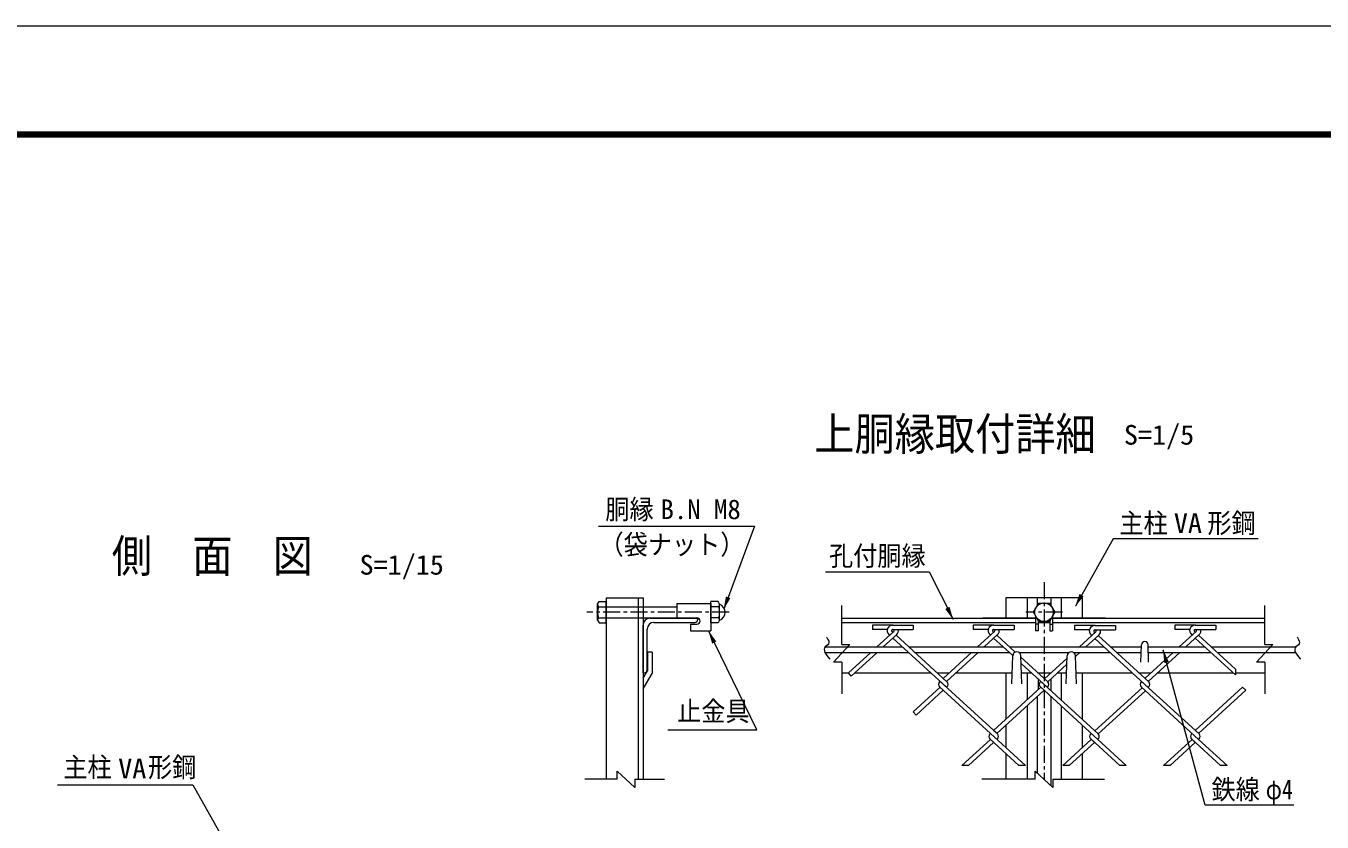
# Model space of a CAD drawing. Units: millimetres, scale not verified, with parts at other scales. Extents: x -4455 to 4455, y -3150 to 3150.
# Drawn here: x -240 to 2614, y 1397 to 3150 of the extents above; entities that cross this region are included whole.
import ezdxf
from ezdxf.enums import TextEntityAlignment as Align

# ---------------------------------------------------------------- set-up
doc = ezdxf.new("R2010")
doc.units = ezdxf.units.MM
doc.header["$LTSCALE"] = 30
doc.linetypes.add('DASHED', pattern=[7.5, 6, -1.5])
doc.linetypes.add('USER1', pattern=[2, 1.25, -0.25, 0.25, -0.25])
for name, color, linetype, lineweight in [('0-0_7詳細', 7, 'Continuous', 18), ('0-3_6文字', 3, 'Continuous', 9), ('0-7_1部材', 7, 'Continuous', 9), ('0-E_D-TTL', 7, 'Continuous', 9)]:
    doc.layers.add(name, color=color, linetype=linetype, lineweight=lineweight)
doc.styles.add('ＭＳ ゴシック', font='')
doc.styles.get('ＭＳ ゴシック').set_extended_font_data('MS Gothic')

msp = doc.modelspace()

# ---------------------------------------------------------------- linework, layer by layer
at = {"layer": '0-0_7詳細', "color": 1, "linetype": 'USER1'}
for p, q in [((2001.93, 1925.41), (2001.93, 1491.47)), ((1308.51, 1859.26), (995.23, 1859.26)), ((2042.22, 1859.26), (1961.58, 1859.26))]:
    msp.add_line(p, q, dxfattribs=at)
at = {"layer": '0-0_7詳細', "lineweight": 9}
for p, q in [((1037.83, 1890.9), (1037.83, 1491.47)), ((1037.83, 1890.9), (1118.83, 1890.9)), ((1108.33, 1890.9), (1108.33, 1491.47)), ((1118.83, 1890.9), (1118.83, 1491.47)), ((2085.93, 1890.9), (1917.93, 1890.9)), ((1917.93, 1890.9), (1917.93, 1845.9)), ((1964.43, 1890.9), (1964.43, 1845.9)), ((1986.93, 1890.9), (1986.93, 1874.01)), ((2016.93, 1890.9), (2016.93, 1874.01)), ((2039.43, 1890.9), (2039.43, 1845.9)), ((2085.93, 1890.9), (2085.93, 1845.9)), ((1018.63, 1877.02), (1021.96, 1882.78)), ((1018.63, 1841.5), (1018.63, 1877.02)), ((1020.69, 1871.26), (1037.83, 1871.26)), ((1021.96, 1882.78), (1037.83, 1882.78)), ((1037.83, 1835.74), (1037.83, 1882.78)), ((1118.83, 1871.26), (1193.26, 1871.26)), ((1193.26, 1878.22), (1268.26, 1878.22)), ((1193.26, 1878.22), (1193.26, 1846.72)), ((1268.26, 1835.74), (1268.26, 1882.78)), ((1268.26, 1878.22), (1268.26, 1818.22)), ((1285.4, 1871.26), (1268.26, 1871.26)), ((1287.46, 1841.5), (1287.46, 1877.02)), ((1018.63, 1841.5), (1021.96, 1835.74)), ((1020.69, 1847.26), (1037.83, 1847.26)), ((1021.96, 1835.74), (1037.83, 1835.74)), ((1118.83, 1847.26), (1193.26, 1847.26)), ((1118.83, 1725.9), (1118.83, 1830.9)), ((1133.83, 1845.9), (1238.83, 1845.9)), ((1142.83, 1836.9), (1232.83, 1836.9)), ((1193.26, 1846.72), (1237.51, 1846.72)), ((1223.26, 1833.22), (1237.51, 1833.22)), ((1223.26, 1833.22), (1223.26, 1818.22)), ((1238.83, 1845.9), (1238.83, 1842.9)), ((1285.4, 1847.26), (1268.26, 1847.26)), ((1284.13, 1835.74), (1268.26, 1835.74)), ((1287.46, 1841.5), (1284.13, 1835.74)), ((1556.21, 1845.9), (1983.18, 1845.9)), ((1556.21, 1836.9), (1983.18, 1836.9)), ((1983.18, 1845.9), (1866.93, 1845.9)), ((1983.18, 1845.9), (1892.43, 1845.9)), ((1983.18, 1850.99), (1983.18, 1818.22)), ((1985.65, 1846.72), (1983.18, 1846.72)), ((1989.18, 1833.22), (1983.18, 1833.22)), ((1989.18, 1836.9), (2014.68, 1836.9)), ((2014.68, 1840.6), (2014.68, 1818.22)), ((2014.68, 1833.22), (2020.68, 1833.22)), ((2018.21, 1846.72), (2020.68, 1846.72)), ((2020.68, 1850.99), (2020.68, 1818.22)), ((2020.68, 1845.9), (2488.01, 1845.9)), ((2111.43, 1845.9), (2020.68, 1845.9)), ((2136.93, 1845.9), (2020.68, 1845.9)), ((2020.68, 1836.9), (2488.01, 1836.9)), ((1127.83, 1731.9), (1127.83, 1821.9)), ((1223.26, 1818.22), (1268.26, 1818.22)), ((2014.68, 1818.22), (2020.68, 1818.22)), ((1138.91, 1771.56), (1138.91, 1724.74)), ((1519.33, 1770.9), (1703.12, 1770.9)), ((1519.86, 1782.9), (1690.03, 1782.9)), ((1704.24, 1782.9), (1912.05, 1782.9)), ((1717.33, 1770.9), (1925.15, 1770.9)), ((1926.26, 1782.9), (2134.08, 1782.9)), ((1946.67, 1770.9), (2057.18, 1770.9)), ((2066.67, 1770.9), (2147.18, 1770.9)), ((2148.29, 1782.9), (2216.28, 1782.9)), ((2161.39, 1770.9), (2215.84, 1770.9)), ((2215.06, 1749.61), (2216.45, 1787.79)), ((2232.25, 1749.61), (2230.85, 1787.79)), ((2231.03, 1782.9), (2356.11, 1782.9)), ((2231.47, 1770.9), (2369.21, 1770.9)), ((2370.32, 1782.9), (2556.21, 1782.9)), ((2383.42, 1770.9), (2555.68, 1770.9)), ((1930.68, 1701.76), (1932.93, 1763.26)), ((1953.18, 1701.76), (1950.93, 1763.26)), ((2050.68, 1701.76), (2052.93, 1763.26)), ((2073.18, 1701.76), (2070.93, 1763.26)), ((1118.83, 1714.33), (1128.41, 1730.56)), ((1118.83, 1725.9), (1121.83, 1725.9)), ((1118.83, 1690.72), (1138.91, 1724.74)), ((1556.21, 1725.9), (1571.33, 1725.9)), ((1585.54, 1725.9), (1752.23, 1725.9)), ((1766.44, 1725.9), (1793.36, 1725.9)), ((1807.57, 1725.9), (1931.56, 1725.9)), ((1917.93, 1725.9), (1917.93, 1623.58)), ((1952.29, 1725.9), (1974.26, 1725.9)), ((1964.43, 1725.9), (1964.43, 1666.19)), ((1988.47, 1725.9), (2017.53, 1725.9)), ((2031.74, 1725.9), (2051.56, 1725.9)), ((2039.43, 1725.9), (2039.43, 1666.19)), ((2072.29, 1725.9), (2196.29, 1725.9)), ((2085.93, 1725.9), (2085.93, 1623.58)), ((2210.5, 1725.9), (2237.41, 1725.9)), ((2251.62, 1725.9), (2418.31, 1725.9)), ((2423.42, 1725.9), (2488.01, 1725.9)), ((1989.07, 1712.33), (1989.07, 1688.77)), ((2016.93, 1712.33), (2016.93, 1686.81)), ((1986.93, 1673.78), (1986.93, 1505.4)), ((2016.93, 1673.78), (2016.93, 1477.54)), ((1964.43, 1653.17), (1964.43, 1491.47)), ((2039.43, 1653.17), (2039.43, 1491.47)), ((1917.93, 1610.56), (1917.93, 1561.05)), ((2085.93, 1610.56), (2085.93, 1561.05)), ((1917.93, 1548.03), (1917.93, 1491.47)), ((2085.93, 1548.03), (2085.93, 1491.47))]:
    msp.add_line(p, q, dxfattribs=at)
at = {"layer": '0-0_7詳細', "color": 3, "linetype": 'DASHED'}
for p, q in [((1037.83, 1871.26), (1118.83, 1871.26)), ((1037.83, 1847.26), (1118.83, 1847.26))]:
    msp.add_line(p, q, dxfattribs=at)
at = {"layer": '0-0_7詳細', "color": 4}
for p, q in [((1556.21, 1788.34), (1556.21, 1873.92)), ((2488.01, 1788.34), (2488.01, 1873.92)), ((1574.21, 1788.34), (1538.21, 1749.57)), ((1556.21, 1788.34), (1574.21, 1788.34)), ((2506.01, 1788.34), (2470.01, 1749.57)), ((2488.01, 1788.34), (2506.01, 1788.34)), ((1556.21, 1749.57), (1538.21, 1749.57)), ((1556.21, 1749.57), (1556.21, 1679.38)), ((2488.01, 1749.57), (2470.01, 1749.57)), ((2488.01, 1749.57), (2488.01, 1679.38)), ((1061.82, 1491.47), (990.26, 1491.47)), ((1100.59, 1473.47), (1061.82, 1509.47)), ((1061.82, 1491.47), (1061.82, 1509.47)), ((1100.59, 1491.47), (1165.86, 1491.47)), ((1100.59, 1491.47), (1100.59, 1473.47)), ((1982.54, 1491.47), (1864.74, 1491.47)), ((2021.31, 1473.47), (1982.54, 1509.47)), ((1982.54, 1491.47), (1982.54, 1509.47)), ((2021.31, 1491.47), (2135.25, 1491.47)), ((2021.31, 1491.47), (2021.31, 1473.47))]:
    msp.add_line(p, q, dxfattribs=at)
at = {"layer": '0-0_7詳細', "color": 3}
for p, q in [((1669.32, 1830.95), (1623.88, 1830.95)), ((1623.88, 1830.95), (1623.88, 1821.35)), ((1668.45, 1830.95), (1713.88, 1830.95)), ((1713.88, 1830.95), (1713.88, 1821.35)), ((1891.35, 1830.95), (1845.91, 1830.95)), ((1845.91, 1830.95), (1845.91, 1821.35)), ((1890.48, 1830.95), (1935.91, 1830.95)), ((1935.91, 1830.95), (1935.91, 1821.35)), ((2114.45, 1829.97), (2069.01, 1829.97)), ((2069.01, 1829.97), (2069.01, 1820.37)), ((2113.58, 1829.97), (2159.01, 1829.97)), ((2159.01, 1829.97), (2159.01, 1820.37)), ((2289.97, 1830.95), (2289.97, 1821.35)), ((2335.4, 1830.95), (2289.97, 1830.95)), ((2334.53, 1830.95), (2379.97, 1830.95)), ((2379.97, 1830.95), (2379.97, 1821.35)), ((1656.69, 1821.35), (1623.88, 1821.35)), ((1670.94, 1817.18), (1633.53, 1782.9)), ((1677.43, 1810.1), (1647.74, 1782.9)), ((1661.78, 1808.79), (1660.34, 1810.1)), ((1668.88, 1815.3), (1666.83, 1817.18)), ((1668.45, 1821.35), (1713.88, 1821.35)), ((1669.32, 1821.35), (1668.45, 1821.35)), ((1668.88, 1815.3), (1670.94, 1817.18)), ((1878.72, 1821.35), (1845.91, 1821.35)), ((1892.97, 1817.18), (1855.56, 1782.9)), ((1899.46, 1810.1), (1869.77, 1782.9)), ((1883.81, 1808.79), (1882.37, 1810.1)), ((1890.91, 1815.3), (1888.86, 1817.18)), ((1891.35, 1821.35), (1890.48, 1821.35)), ((1890.48, 1821.35), (1935.91, 1821.35)), ((1932.94, 1763.76), (1890.91, 1802.28)), ((1938.59, 1771.61), (1898.02, 1808.79)), ((2101.82, 1820.37), (2069.01, 1820.37)), ((2116.07, 1816.2), (2079.73, 1782.9)), ((2122.55, 1809.12), (2093.94, 1782.9)), ((2106.91, 1807.81), (2105.47, 1809.12)), ((2114.01, 1814.32), (2111.95, 1816.2)), ((2113.58, 1820.37), (2159.01, 1820.37)), ((2114.45, 1820.37), (2113.58, 1820.37)), ((2232.13, 1693.06), (2114.01, 1801.29)), ((2233.2, 1705.1), (2121.12, 1807.81)), ((2322.78, 1821.35), (2289.97, 1821.35)), ((2337.03, 1817.18), (2299.62, 1782.9)), ((2343.51, 1810.1), (2313.83, 1782.9)), ((2327.86, 1808.79), (2326.43, 1810.1)), ((2334.97, 1815.3), (2332.91, 1817.18)), ((2334.53, 1821.35), (2379.97, 1821.35)), ((2335.4, 1821.35), (2334.53, 1821.35)), ((2423.42, 1721.23), (2334.97, 1802.28)), ((2423.42, 1734.25), (2342.07, 1808.79)), ((1620.44, 1770.9), (1571.33, 1725.9)), ((1634.65, 1770.9), (1577.43, 1718.48)), ((1842.47, 1770.9), (1779.9, 1713.57)), ((1856.68, 1770.9), (1787, 1707.06)), ((2080.85, 1770.9), (2070.98, 1761.86)), ((2286.52, 1770.9), (2223.95, 1713.57)), ((2300.73, 1770.9), (2231.06, 1707.06)), ((2010.1, 1706.08), (1951.04, 1760.2)), ((2052.74, 1758.17), (2003, 1712.59)), ((2052.25, 1744.7), (2010.1, 1706.08)), ((1577.43, 1718.48), (1571.33, 1725.9)), ((1788.07, 1706.08), (1779.9, 1713.57)), ((2423.42, 1734.25), (2423.42, 1721.23)), ((1772.79, 1694.04), (1713.85, 1640.03)), ((1779.9, 1687.53), (1719.95, 1632.6)), ((1772.79, 1707.06), (1771.72, 1706.08)), ((1772.79, 1707.06), (1771.72, 1706.08)), ((1883.81, 1592.31), (1771.72, 1695.02)), ((1899.09, 1591.33), (1772.79, 1707.06)), ((1994.82, 1694.04), (1890.91, 1598.82)), ((2001.93, 1687.53), (1898.02, 1592.31)), ((1994.82, 1707.06), (1993.75, 1706.08)), ((1994.82, 1707.06), (1993.75, 1706.08)), ((2120.05, 1579.29), (1993.75, 1695.02)), ((2121.12, 1591.33), (1994.82, 1707.06)), ((2217.92, 1693.06), (2114.01, 1597.84)), ((2225.03, 1686.55), (2121.12, 1591.33)), ((2216.85, 1707.06), (2215.78, 1706.08)), ((2216.85, 1707.06), (2215.78, 1706.08)), ((2342.07, 1579.29), (2215.78, 1695.02)), ((2223.95, 1687.53), (2215.78, 1695.02)), ((2343.14, 1591.33), (2216.85, 1707.06)), ((2232.13, 1695.02), (2231.06, 1694.04)), ((2232.13, 1695.02), (2231.06, 1694.04)), ((2438.88, 1694.04), (2334.97, 1598.82)), ((2445.98, 1687.53), (2342.07, 1592.31)), ((2438.88, 1694.04), (2445.98, 1687.53)), ((1719.95, 1632.6), (1713.85, 1640.03)), ((1899.09, 1591.33), (1890.91, 1598.82)), ((1883.81, 1579.29), (1821.01, 1521.75)), ((1890.91, 1572.78), (1835.22, 1521.75)), ((1883.81, 1592.31), (1882.74, 1591.33)), ((1883.81, 1592.31), (1882.74, 1591.33)), ((1946.61, 1521.75), (1882.74, 1580.27)), ((1960.82, 1521.75), (1883.81, 1592.31)), ((1899.09, 1580.27), (1898.02, 1579.29)), ((2105.84, 1579.29), (2043.04, 1521.75)), ((2112.94, 1572.78), (2057.25, 1521.75)), ((2105.84, 1592.31), (2104.77, 1591.33)), ((2105.84, 1592.31), (2104.77, 1591.33)), ((2168.63, 1521.75), (2104.77, 1580.27)), ((2112.94, 1572.78), (2104.77, 1580.27)), ((2121.12, 1580.27), (2120.05, 1579.29)), ((2121.12, 1580.27), (2120.05, 1579.29)), ((2182.84, 1521.75), (2120.05, 1579.29)), ((2327.86, 1579.29), (2265.07, 1521.75)), ((2334.97, 1572.78), (2279.28, 1521.75)), ((2327.86, 1592.31), (2326.79, 1591.33)), ((2327.86, 1592.31), (2326.79, 1591.33)), ((2390.66, 1521.75), (2326.79, 1580.27)), ((2334.97, 1572.78), (2326.79, 1580.27)), ((2343.14, 1580.27), (2342.07, 1579.29)), ((2343.14, 1580.27), (2342.07, 1579.29)), ((2404.87, 1521.75), (2342.07, 1579.29)), ((1835.22, 1521.75), (1821.01, 1521.75)), ((1960.82, 1521.75), (1946.61, 1521.75)), ((2057.25, 1521.75), (2043.04, 1521.75)), ((2182.84, 1521.75), (2168.63, 1521.75)), ((2279.28, 1521.75), (2265.07, 1521.75)), ((2404.87, 1521.75), (2390.66, 1521.75))]:
    msp.add_line(p, q, dxfattribs=at)
at = {"layer": '0-0_7詳細', "lineweight": 9}
for points in [[(1020.68, 2048.53), (1363.92, 2048.53), (1296.6, 1866.07)], [(2473.23, 2021.17), (2154.09, 2021.17), (2070.97, 1872.8)], [(1287.46, 1877.02), (1284.13, 1882.78), (1268.26, 1882.78)], [(1989.18, 1840.6), (1989.18, 1818.22), (1983.18, 1818.22)], [(1173.62, 1600.76), (1369.18, 1600.76), (1263.32, 1817.69)], [(1138.91, 1771.56), (1128.41, 1771.56), (1128.41, 1730.56)], [(2552.24, 1434.73), (2356.68, 1434.73), (2264.37, 1775.55)]]:
    msp.add_lwpolyline(points, dxfattribs=at)
at = {"layer": '0-0_7詳細', "color": 1}
msp.add_lwpolyline([(1520.28, 1948.27), (1748.86, 1948.27), (1801.55, 1843.87)], dxfattribs=at)
at = {"layer": '0-0_7詳細', "color": 3}
msp.add_lwpolyline([(1978.41, 1859.26), (1990.17, 1879.63), (2013.69, 1879.63), (2025.45, 1859.26), (2013.69, 1838.89), (1990.17, 1838.89)], close=True, dxfattribs=at)
at = {"layer": '0-0_7詳細', "color": 4}
for points in [[(1523.06, 1804.17), (1523.37, 1803.79), (1526.03, 1799.59), (1527.6, 1795.83), (1528.07, 1792.51), (1527.45, 1789.64), (1525.72, 1787.21), (1522.91, 1785.22), (1520.08, 1783.21), (1518.33, 1780.73), (1517.64, 1777.77), (1518.04, 1774.34), (1519.5, 1770.43), (1522.04, 1766.05), (1525.66, 1761.19), (1530.35, 1755.86)], [(2559.41, 1804.17), (2559.72, 1803.79), (2562.38, 1799.59), (2563.95, 1795.83), (2564.42, 1792.51), (2563.8, 1789.64), (2562.07, 1787.21), (2559.26, 1785.22), (2556.43, 1783.21), (2554.68, 1780.73), (2553.99, 1777.77), (2554.39, 1774.34), (2555.85, 1770.43), (2558.39, 1766.05), (2562.01, 1761.19), (2566.7, 1755.86)]]:
    msp.add_lwpolyline(points, dxfattribs=at)
at = {"layer": '0-0_7詳細', "color": 3}
for points in [[(1788.07, 1695.02), (1787, 1694.04), (1668.88, 1802.28)], [(1788.07, 1706.08), (1675.99, 1808.79), (1677.43, 1810.1)], [(2010.1, 1695.02), (2009.03, 1694.04), (1951.53, 1746.73)]]:
    msp.add_lwpolyline(points, dxfattribs=at)
msp.add_circle((2001.93, 1859.26), 20.4, dxfattribs=at)
at = {"layer": '0-0_7詳細', "lineweight": 9}
for centre, radius, start, end in [((1027.72, 1877.02), 9.09, 180, 219.3382), ((1054.63, 1859.26), 36, 160.52878, 199.47122), ((1278.37, 1877.02), 9.09, 320.6618, 0), ((1251.46, 1859.26), 36, 340.52878, 19.47122), ((1280.63, 1859.26), 19.03, 291.02678, 68.97322), ((1027.72, 1841.5), 9.09, 140.6618, 180), ((1133.83, 1830.9), 15, 90, 180), ((1142.83, 1821.9), 15, 90, 180), ((1232.83, 1842.9), 6, 270, 0), ((1237.51, 1839.97), 6.75, 270, 90), ((1278.37, 1841.5), 9.09, 0, 39.3382), ((1941.93, 1763.26), 9, 0, 180), ((2061.93, 1763.26), 9, 0, 180), ((2223.65, 1787.79), 7.2, 0, 180), ((1121.83, 1731.9), 6, 270, 0)]:
    msp.add_arc(centre, radius, start, end, dxfattribs=at)
at = {"layer": '0-0_7詳細', "color": 3}
for centre, radius, start, end in [((1668.45, 1818.95), 12, 90, 227.5), ((1890.48, 1818.95), 12, 90, 227.5), ((2113.58, 1817.97), 12, 90, 227.5), ((2334.53, 1818.95), 12, 90, 227.5), ((1668.45, 1818.95), 2.4, 90, 227.5), ((1669.32, 1818.95), 2.4, 312.5, 90), ((1669.32, 1818.95), 12, 312.5, 11.53696), ((1890.48, 1818.95), 2.4, 90, 227.5), ((1891.35, 1818.95), 2.4, 312.5, 90), ((1891.35, 1818.95), 12, 312.5, 11.53696), ((2113.58, 1817.97), 2.4, 90, 227.5), ((2114.45, 1817.97), 2.4, 312.5, 90), ((2114.45, 1817.97), 12, 312.5, 11.53696), ((2334.53, 1818.95), 2.4, 90, 227.5), ((2335.4, 1818.95), 2.4, 312.5, 90), ((2335.4, 1818.95), 12, 312.5, 11.53696), ((1776.79, 1700.55), 7.5, 132.5, 227.5), ((1783.01, 1700.55), 7.5, 312.5, 47.5), ((1998.82, 1700.55), 7.5, 132.5, 227.5), ((2005.03, 1700.55), 7.5, 312.5, 47.5), ((2220.85, 1700.55), 7.5, 132.5, 227.5), ((2227.06, 1700.55), 7.5, 312.5, 47.5), ((1887.8, 1585.8), 7.5, 132.5, 227.5), ((1894.02, 1585.8), 7.5, 312.5, 47.5), ((2109.83, 1585.8), 7.5, 132.5, 227.5), ((2116.05, 1585.8), 7.5, 312.5, 47.5), ((2331.86, 1585.8), 7.5, 132.5, 227.5), ((2338.08, 1585.8), 7.5, 312.5, 47.5)]:
    msp.add_arc(centre, radius, start, end, dxfattribs=at)
at = {"layer": '0-0_7詳細'}
for points in [[(1295.9, 1864.19), (1301.4, 1894.14), (1311.17, 1890.53)], [(2070, 1871.06), (2080.11, 1899.77), (2089.2, 1894.68)], [(1262.44, 1819.49), (1280.28, 1794.82), (1270.92, 1790.25)], [(2263.85, 1777.48), (2276.72, 1749.88), (2266.66, 1747.16)]]:
    msp.add_solid(points, dxfattribs=at)
at = {"layer": '0-0_7詳細', "color": 1}
msp.add_solid([(1802.45, 1842.08), (1784.28, 1866.52), (1793.59, 1871.21)], dxfattribs=at)
at = {"layer": '0-3_6文字', "color": 7}
msp.add_lwpolyline([(-170.47, 1479.1), (127.21, 1479.1), (240.73, 1278.55)], dxfattribs=at)
at = {"layer": '0-E_D-TTL', "color": 2, "lineweight": 18}
msp.add_lwpolyline([(-4454.63, 3150.21), (4455.07, 3150.21), (4455.07, -3150.21), (-4454.63, -3150.21)], close=True, dxfattribs=at)
at = {"layer": '0-E_D-TTL'}
for points in [[(-4168.25, 2916.87), (4168.68, 2916.87), (4168.68, -2916.87), (-4168.25, -2916.87)], [(-4165.59, 2914.21), (4166.03, 2914.21), (4166.03, -2914.21), (-4165.59, -2914.21)], [(-4162.94, 2911.56), (4163.38, 2911.56), (4163.38, -2911.56), (-4162.94, -2911.56)], [(-4160.29, 2908.91), (4160.73, 2908.91), (4160.73, -2908.91), (-4160.29, -2908.91)], [(-4157.64, 2906.26), (4158.08, 2906.26), (4158.08, -2906.26), (-4157.64, -2906.26)]]:
    msp.add_lwpolyline(points, close=True, dxfattribs=at)

# ---------------------------------------------------------------- texts
at = {"layer": '0-0_7詳細', "style": 'ＭＳ ゴシック', "width": 0.9}
msp.add_text('上胴縁取付詳細', height=72.14, dxfattribs=at).set_placement((1495.87, 2194.3), align=Align.BOTTOM_LEFT)
at = {"layer": '0-0_7詳細', "color": 3, "style": 'ＭＳ ゴシック'}
for s, width, p in [('S=1/5', 1.05, (2177.79, 2215.25)), ('胴縁', 0.9, (1035.71, 2051.33)), ('主柱', 0.9, (2167.88, 2020.9)), ('VA', 1.05, (2287.76, 2020.9)), ('形鋼', 0.9, (2361.59, 2020.9)), ('（袋ナット）', 0.9, (1022.99, 1973.79)), ('孔付胴縁', 0.9, (1528.45, 1948.83)), ('止金具', 0.9, (1193.93, 1606.83)), ('鉄線', 0.9, (2370.65, 1434.53)), ('φ4', 0.8, (2490.03, 1434.53))]:
    msp.add_text(s, height=43.33, dxfattribs=dict(at, width=width)).set_placement(p, align=Align.BOTTOM_LEFT)
msp.add_text('B.N M8', height=43.33, dxfattribs=at).set_placement((1157.21, 2051.33), align=Align.BOTTOM_LEFT)
at = {"layer": '0-3_6文字', "color": 7, "style": 'ＭＳ ゴシック', "width": 0.9}
msp.add_text('側\u3000面\u3000図', height=72.14, dxfattribs=at).set_placement((-51.11, 1925.59), align=Align.BOTTOM_LEFT)
at = {"layer": '0-3_6文字', "style": 'ＭＳ ゴシック', "width": 1.05}
msp.add_text('S=1/15', height=43.33, dxfattribs=at).set_placement((494.48, 1929.05), align=Align.BOTTOM_LEFT)
at = {"layer": '0-7_1部材', "color": 3, "style": 'ＭＳ ゴシック'}
for s, width, p in [('主柱', 0.9, (-157.76, 1483.46)), ('形鋼', 0.9, (28.71, 1483.46)), ('VA', 1.05, (-36.98, 1480.42))]:
    msp.add_text(s, height=43.33, dxfattribs=dict(at, width=width)).set_placement(p, align=Align.BOTTOM_LEFT)

doc.saveas('drawing.dxf')
